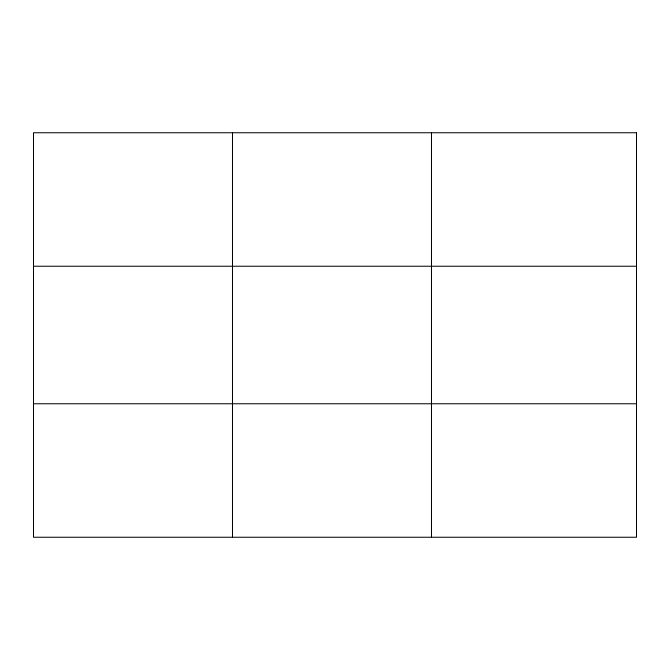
<?xml version="1.0" encoding="UTF-8"?>
<svg xmlns="http://www.w3.org/2000/svg" width="670" height="670" viewBox="0 0 670 670"><rect width="100%" height="100%" fill="white"/><g stroke="black" fill="none" stroke-linecap="round" stroke-linejoin="round"><path stroke-width="1" d="M232.49 132.752L232.49 537.248M431.48 132.752L431.48 537.248M33.5 266.233L636.5 266.233M33.5 403.767L636.5 403.767M636.5 132.752L636.5 537.248L33.5 537.248L33.5 132.752L636.5 132.752"/></g></svg>
